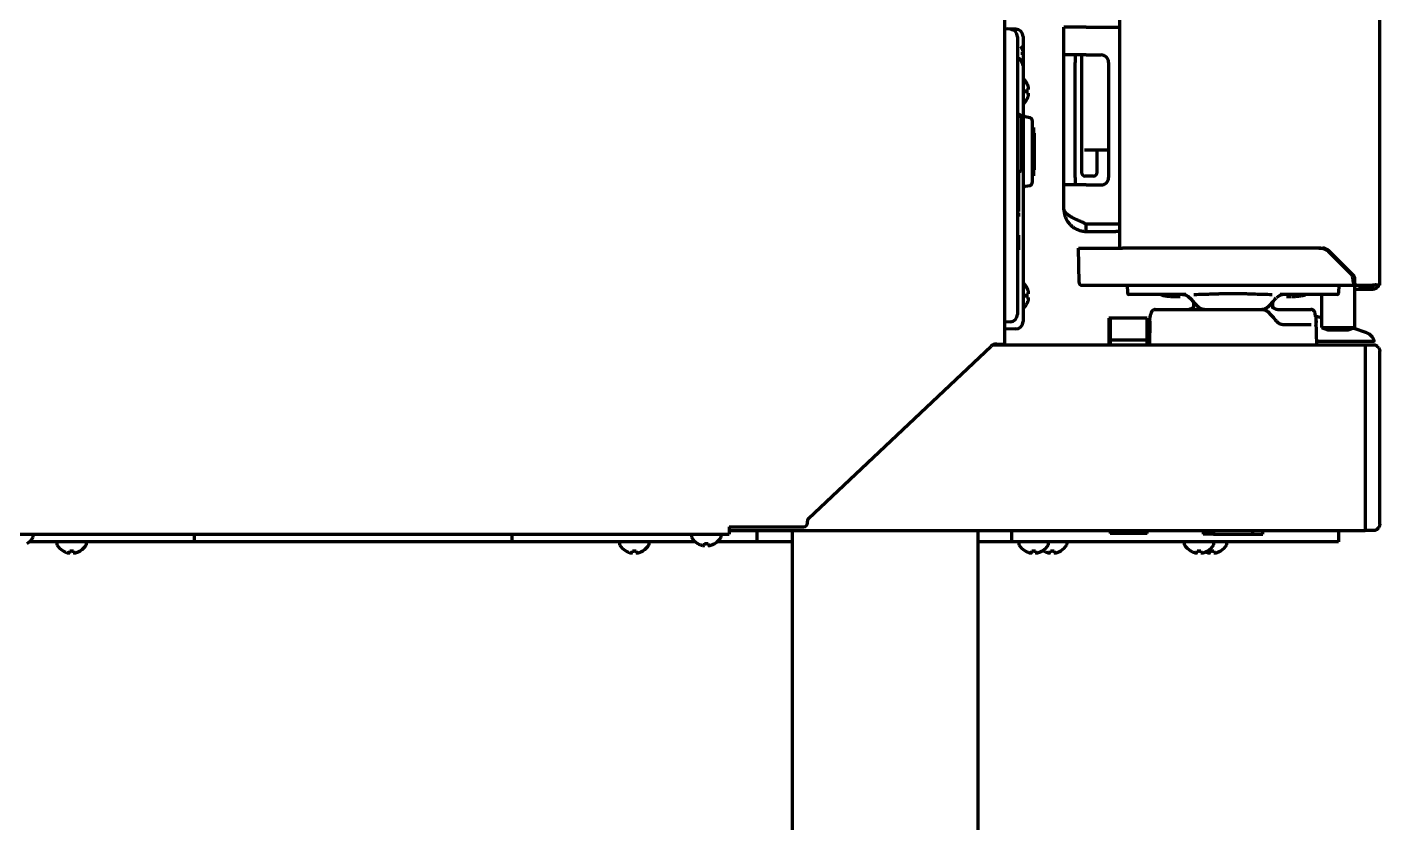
# Model space of a CAD drawing. Header units: inches. Extents: x -2983 to 7024, y 422 to 5529.
# Drawn here: x 4950.3 to 5314.2, y 2142.1 to 2357.4 of the extents above; entities that cross this region are included whole.
import ezdxf

# ---------------------------------------------------------------- set-up
doc = ezdxf.new("R2010")
doc.units = ezdxf.units.IN

msp = doc.modelspace()

# ---------------------------------------------------------------- linework, layer by layer
at = {"linetype": 'Continuous', "lineweight": 70}
for p, q in [((5213.23, 3937.29), (5213.23, 2272.09)), ((5244.23, 2297.89), (5244.23, 3935.89)), ((5314.23, 2287.89), (5314.23, 3935.89)), ((5214.91, 2356.8), (5213.23, 2356.94)), ((5216.27, 2356.84), (5213.95, 2356.88)), ((5216.73, 2354.8), (5216.73, 2349.82)), ((5218.23, 2354.84), (5218.23, 2349.84)), ((5235.23, 2357.39), (5229.23, 2357.39)), ((5229.23, 2349.89), (5229.23, 2357.39)), ((5235.23, 2357.39), (5244.23, 2357.39)), ((5216.73, 2349.82), (5216.73, 2285.06)), ((5218.23, 2349.84), (5218.23, 2347.04)), ((5229.23, 2347.89), (5229.23, 2349.89)), ((5235.23, 2349.89), (5229.23, 2349.89)), ((5229.23, 2316.89), (5229.23, 2347.89)), ((5232.23, 2349.89), (5232.23, 2347.89)), ((5232.23, 2316.89), (5232.23, 2347.89)), ((5233.94, 2349.89), (5233.94, 2318.29)), ((5235.23, 2349.89), (5239.23, 2349.89)), ((5241.23, 2347.89), (5241.23, 2316.89)), ((5218.23, 2347.04), (5218.23, 2342.04)), ((5218.23, 2342.04), (5218.23, 2283.14)), ((5219.18, 2342.39), (5219.21, 2342.39)), ((5219.21, 2337.79), (5219.18, 2337.79)), ((5217.73, 2333.03), (5217.73, 2332.03)), ((5218.03, 2332.92), (5217.73, 2332.92)), ((5218.03, 2332.17), (5218.03, 2332.92)), ((5220.11, 2333), (5218.85, 2333.22)), ((5217.73, 2332.03), (5217.73, 2318.53)), ((5218.03, 2332.17), (5218.03, 2321.78)), ((5220.73, 2332.26), (5220.73, 2315.52)), ((5221.03, 2330.39), (5221.03, 2327.37)), ((5221.23, 2328.84), (5221.03, 2328.84)), ((5221.03, 2327.37), (5221.03, 2326.91)), ((5221.03, 2326.91), (5221.03, 2320.87)), ((5221.23, 2328.84), (5221.23, 2318.94)), ((5218.03, 2321.78), (5218.03, 2319.53)), ((5235.91, 2324.29), (5234.77, 2324.29)), ((5241.23, 2324.29), (5235.91, 2324.29)), ((5238.18, 2318.29), (5238.18, 2324.29)), ((5217.73, 2318.53), (5216.73, 2318.53)), ((5217.03, 2318.53), (5217.03, 2316.44)), ((5217.73, 2319.53), (5218.03, 2319.53)), ((5221.03, 2320.87), (5221.03, 2320.41)), ((5221.03, 2320.41), (5221.03, 2317.39)), ((5216.73, 2316.44), (5217.03, 2316.44)), ((5216.73, 2316.41), (5217.03, 2316.41)), ((5216.73, 2314.94), (5217.03, 2314.94)), ((5217.03, 2316.44), (5217.03, 2316.41)), ((5217.03, 2316.41), (5217.03, 2314.94)), ((5217.03, 2314.94), (5217.03, 2313.94)), ((5218.85, 2314.56), (5220.11, 2314.78)), ((5229.23, 2314.89), (5229.23, 2316.89)), ((5229.23, 2308.39), (5229.23, 2314.89)), ((5235.23, 2314.89), (5229.23, 2314.89)), ((5232.23, 2316.89), (5232.23, 2314.89)), ((5237.18, 2317.29), (5234.94, 2317.29)), ((5235.23, 2314.89), (5239.23, 2314.89)), ((5217.03, 2313.94), (5216.73, 2313.94)), ((5217.03, 2312.44), (5216.73, 2312.44)), ((5217.03, 2313.94), (5217.03, 2312.44)), ((5217.03, 2312.44), (5217.03, 2309.74)), ((5217.03, 2307.74), (5216.73, 2307.74)), ((5217.03, 2307.44), (5216.73, 2307.44)), ((5217.03, 2309.74), (5217.03, 2307.74)), ((5217.03, 2307.44), (5217.03, 2306.44)), ((5216.73, 2306.44), (5217.03, 2306.44)), ((5235.23, 2302.39), (5235.23, 2304.39)), ((5244.23, 2304.39), (5235.23, 2304.39)), ((5216.73, 2301.41), (5217.03, 2301.41)), ((5217.03, 2299.94), (5216.73, 2299.94)), ((5217.03, 2301.41), (5217.03, 2299.94)), ((5217.03, 2299.94), (5217.03, 2298.94)), ((5235.23, 2302.39), (5243.23, 2302.39)), ((5244.23, 2302.39), (5243.23, 2302.39)), ((5216.73, 2298.94), (5217.03, 2298.94)), ((5217.03, 2297.44), (5216.73, 2297.44)), ((5217.03, 2298.94), (5217.03, 2297.44)), ((5233.13, 2297.89), (5233.93, 2297.89)), ((5233.29, 2288.63), (5233.13, 2297.89)), ((5233.93, 2297.89), (5241.55, 2297.89)), ((5241.55, 2297.89), (5245.01, 2297.89)), ((5297.83, 2297.89), (5245.01, 2297.89)), ((5297.83, 2297.89), (5298.91, 2297.89)), ((5300.32, 2297.31), (5307.19, 2290.43)), ((5306.51, 2290.86), (5300.66, 2296.72)), ((5307.13, 2288.63), (5306.94, 2290.01)), ((5307.48, 2288.39), (5307.48, 2289.73)), ((5219.18, 2287.39), (5219.21, 2287.39)), ((5234.04, 2287.89), (5234.74, 2287.89)), ((5234.74, 2287.89), (5242.29, 2287.89)), ((5242.29, 2287.89), (5245.1, 2287.89)), ((5244.37, 2287.89), (5244.37, 2287.89)), ((5245.1, 2287.89), (5307.23, 2287.89)), ((5246.23, 2287.89), (5246.24, 2287.71)), ((5246.23, 2287.89), (5246.31, 2285.87)), ((5246.24, 2287.61), (5246.24, 2287.71)), ((5252.03, 2285.39), (5246.8, 2285.39)), ((5248.44, 2285.39), (5248.44, 2285.39)), ((5262.05, 2285.39), (5252.82, 2285.39)), ((5296.65, 2285.39), (5287.42, 2285.39)), ((5302.66, 2285.39), (5297.44, 2285.39)), ((5298.48, 2285.39), (5298.48, 2276.53)), ((5303.16, 2285.87), (5303.23, 2287.89)), ((5307.13, 2288.63), (5307.23, 2287.89)), ((5307.98, 2287.89), (5307.23, 2287.89)), ((5307.48, 2276.53), (5307.48, 2287.89)), ((5307.48, 2286.89), (5312.23, 2286.89)), ((5307.98, 2287.89), (5312.23, 2287.89)), ((5308.48, 2287.69), (5308.48, 2287.89)), ((5312.23, 2287.69), (5308.48, 2287.69)), ((5314.23, 2287.89), (5312.23, 2287.89)), ((5312.23, 2286.89), (5312.23, 2287.69)), ((5216.73, 2285.06), (5216.73, 2280.08)), ((5218.23, 2283.14), (5218.23, 2278.14)), ((5219.21, 2282.79), (5219.18, 2282.79)), ((5259, 2284.89), (5260.46, 2284.89)), ((5264.08, 2283.44), (5264.05, 2282.21)), ((5285.42, 2281.67), (5285.39, 2283.44)), ((5289.14, 2284.89), (5290.47, 2284.89)), ((5214.91, 2278.09), (5213.23, 2277.94)), ((5241.63, 2279.09), (5241.33, 2279.09)), ((5241.33, 2279.09), (5241.33, 2271.89)), ((5241.63, 2279.09), (5241.63, 2273.09)), ((5251.63, 2279.09), (5241.63, 2279.09)), ((5251.63, 2273.09), (5251.63, 2279.09)), ((5252.35, 2278.25), (5252.23, 2271.89)), ((5253.81, 2281.39), (5282.48, 2281.39)), ((5286.65, 2281.39), (5295.66, 2281.39)), ((5297.23, 2271.89), (5297.12, 2278.25)), ((5216.27, 2276.15), (5213.23, 2276.09)), ((5288.13, 2277.39), (5295.73, 2277.39)), ((5298.48, 2276.53), (5300.23, 2275.89)), ((5298.48, 2276.53), (5307.48, 2276.53)), ((5300.23, 2275.89), (5302.98, 2275.89)), ((5302.98, 2275.89), (5305.73, 2275.89)), ((5305.73, 2275.89), (5307.48, 2276.53)), ((5310.7, 2275.09), (5307, 2276.35)), ((5160.55, 2225.19), (5209.66, 2271.55)), ((5210.15, 2271.89), (5310.23, 2271.89)), ((5211.23, 2272.09), (5211.03, 2272.09)), ((5211.23, 2272.09), (5213.23, 2272.09)), ((5211.23, 2272.09), (5211.23, 2271.89)), ((5241.63, 2273.09), (5241.63, 2271.89)), ((5251.63, 2273.09), (5241.63, 2273.09)), ((5251.63, 2271.89), (5251.63, 2273.09)), ((5297.22, 2272.89), (5311.63, 2272.89)), ((5304.73, 2271.89), (5304.73, 2271.89)), ((5304.74, 2271.89), (5304.73, 2271.89)), ((5310.23, 2271.89), (5310.23, 2270.09)), ((5312.82, 2271.77), (5310.23, 2271.77)), ((5313.94, 2271.06), (5313.53, 2271.47)), ((5310.23, 2270.09), (5310.23, 2223.69)), ((5314.23, 2270.35), (5314.23, 2270.17)), ((5314.23, 2223.62), (5314.23, 2270.17)), ((5160.23, 2223.89), (5160.23, 2224.46)), ((5310.23, 2223.69), (5310.23, 2221.89)), ((5314.23, 2223.62), (5314.23, 2223.43)), ((4560.03, 2220.89), (5139.23, 2220.89)), ((4952.03, 2220.29), (4952.03, 2220.49)), ((4995.25, 2220.89), (4995.25, 2218.89)), ((5080.75, 2220.89), (5080.75, 2218.89)), ((5129.03, 2220.49), (5129.03, 2220.29)), ((5137.03, 2220.29), (5137.03, 2220.49)), ((5139.22, 2221.89), (5310.23, 2221.89)), ((5139.23, 2222.89), (5139.23, 2220.89)), ((5139.23, 2222.89), (5159.23, 2222.89)), ((5146.59, 2221.89), (5146.59, 2218.89)), ((5156.18, 2221.79), (5156.18, 2221.89)), ((5157.98, 2221.79), (5156.18, 2221.79)), ((5156.18, 2221.79), (5156.18, 2141.34)), ((5157.38, 2221.79), (5157.38, 2221.89)), ((5204.38, 2221.79), (5157.98, 2221.79)), ((5206.18, 2221.79), (5204.38, 2221.79)), ((5204.98, 2221.79), (5204.98, 2221.89)), ((5206.18, 2221.79), (5206.18, 2221.89)), ((5206.18, 2141.34), (5206.18, 2221.79)), ((5215.09, 2221.89), (5215.09, 2218.89)), ((5241.63, 2221.89), (5241.63, 2221.09)), ((5243.32, 2221.09), (5241.63, 2221.09)), ((5243.32, 2221.09), (5243.32, 2221.89)), ((5249.95, 2221.09), (5243.32, 2221.09)), ((5249.95, 2221.89), (5249.95, 2221.09)), ((5251.63, 2221.09), (5249.95, 2221.09)), ((5251.63, 2221.09), (5251.63, 2221.89)), ((5266.73, 2221.89), (5266.73, 2220.89)), ((5269.44, 2220.89), (5266.73, 2220.89)), ((5269.44, 2221.89), (5269.44, 2220.89)), ((5269.44, 2220.89), (5280.03, 2220.89)), ((5280.03, 2220.89), (5280.03, 2221.89)), ((5280.03, 2220.89), (5282.73, 2220.89)), ((5282.73, 2220.89), (5282.73, 2221.89)), ((5303.09, 2221.89), (5303.09, 2218.89)), ((5310.23, 2222.02), (5312.82, 2222.02)), ((5313.53, 2222.31), (5313.94, 2222.72)), ((4992.25, 2218.89), (4950.99, 2218.89)), ((4958.33, 2218.49), (4958.33, 2218.29)), ((4960.03, 2216.41), (4960.03, 2216.45)), ((4964.63, 2216.45), (4964.63, 2216.41)), ((4966.33, 2218.29), (4966.33, 2218.49)), ((4995.25, 2218.89), (4992.25, 2218.89)), ((5003.25, 2218.89), (4995.25, 2218.89)), ((5072.75, 2218.89), (5003.25, 2218.89)), ((5080.75, 2218.89), (5072.75, 2218.89)), ((5083.75, 2218.89), (5080.75, 2218.89)), ((5130.08, 2218.89), (5083.75, 2218.89)), ((5109.67, 2218.49), (5109.67, 2218.29)), ((5111.37, 2216.41), (5111.37, 2216.45)), ((5115.97, 2216.45), (5115.97, 2216.41)), ((5117.67, 2218.29), (5117.67, 2218.49)), ((5130.73, 2218.41), (5130.73, 2218.45)), ((5135.33, 2218.45), (5135.33, 2218.41)), ((5143.59, 2218.89), (5135.99, 2218.89)), ((5146.59, 2218.89), (5143.59, 2218.89)), ((5154.59, 2218.89), (5146.59, 2218.89)), ((5156.19, 2218.89), (5154.59, 2218.89)), ((5207.09, 2218.89), (5206.18, 2218.89)), ((5215.09, 2218.89), (5207.09, 2218.89)), ((5223.09, 2218.89), (5215.09, 2218.89)), ((5217.09, 2218.49), (5217.09, 2218.29)), ((5218.79, 2216.41), (5218.79, 2216.45)), ((5300.09, 2218.89), (5223.09, 2218.89)), ((5223.39, 2216.45), (5223.39, 2216.41)), ((5223.77, 2216.41), (5223.77, 2216.45)), ((5225.09, 2218.29), (5225.09, 2218.49)), ((5228.37, 2216.45), (5228.37, 2216.41)), ((5230.07, 2218.29), (5230.07, 2218.49)), ((5261.59, 2218.49), (5261.59, 2218.29)), ((5263.29, 2216.41), (5263.29, 2216.45)), ((5267.89, 2216.45), (5267.89, 2216.41)), ((5269.59, 2218.29), (5269.59, 2218.49)), ((5271.37, 2216.45), (5271.37, 2216.41)), ((5273.07, 2218.29), (5273.07, 2218.49)), ((5303.09, 2218.89), (5300.09, 2218.89))]:
    msp.add_line(p, q, dxfattribs=at)
for centre, radius, start, end in [((5214.73, 2354.8), 2, 0, 85), ((5216.23, 2354.84), 2, 0, 89), ((5216.23, 2347.04), 2, 0, 75.8419), ((5239.23, 2347.89), 2, 0, 90), ((5215.11, 2339.89), 4.8, 31.5837, 49.4583), ((5215.43, 2340.09), 3.78, 0.0035, 7.6041), ((5215.43, 2340.09), 3.78, 352.3959, 359.9965), ((5215.11, 2340.29), 4.8, 310.5417, 328.4186), ((5216.73, 2333.03), 1, 0, 90), ((5218.98, 2333.96), 0.75, 180, 260), ((5219.98, 2332.26), 0.75, 0, 80), ((5234.94, 2318.29), 1, 180, 270), ((5237.18, 2318.29), 1, 270, 0), ((5218.98, 2313.82), 0.75, 100, 180), ((5219.98, 2315.52), 0.75, 280, 0), ((5239.23, 2316.89), 2, 270, 0), ((5297.83, 2293.89), 4, 45, 90), ((5298.91, 2295.89), 2, 45, 90), ((5305.45, 2289.8), 1.5, 8, 45), ((5306.48, 2289.73), 1, 0, 45), ((5215.11, 2284.89), 4.8, 31.5837, 49.4583), ((5215.43, 2285.09), 3.78, 0.0035, 7.6041), ((5234.04, 2288.64), 0.75, 181, 270), ((5246.8, 2285.89), 0.5, 182, 270), ((5255.76, 2286.23), 1, 236.5061, 260), ((5293.71, 2286.23), 1, 280, 303.4939), ((5302.66, 2285.89), 0.5, 270, 358), ((5307.98, 2288.39), 0.5, 180, 270), ((5215.11, 2285.29), 4.8, 310.5417, 328.4186), ((5215.43, 2285.09), 3.78, 352.3959, 359.9965), ((5214.73, 2280.08), 2, 275, 0), ((5216.23, 2278.14), 2, 271, 0), ((5288.09, 2240.54), 40, 74.9377, 76.9284), ((5309.73, 2272.25), 3, 12.4208, 71.1364), ((5211.03, 2270.09), 2, 90, 133.35), ((5211.23, 2273.89), 2, 270, 295.8394), ((5312.82, 2270.77), 1, 45, 90), ((5313.23, 2270.35), 1, 0, 45), ((5159.23, 2223.89), 1, 270, 0), ((5161.23, 2224.46), 1, 133.35, 180), ((5313.23, 2223.43), 1, 315, 0), ((4947.84, 2222.51), 4.8, 301.5837, 329.6988), ((4951.63, 2220.49), 0.4, 0, 90), ((4951.63, 2220.29), 0.4, 329.6988, 0), ((5129.43, 2220.49), 0.4, 90, 180), ((5129.43, 2220.29), 0.4, 180, 210.3012), ((5133.23, 2222.51), 4.8, 210.3012, 238.4186), ((5132.84, 2222.51), 4.8, 301.5837, 329.6988), ((5136.63, 2220.49), 0.4, 0, 90), ((5136.63, 2220.29), 0.4, 329.6988, 0), ((5312.82, 2223.02), 1, 270, 315), ((4958.73, 2218.49), 0.4, 90, 180), ((4958.73, 2218.29), 0.4, 180, 210.3012), ((4962.53, 2220.51), 4.8, 210.3012, 238.4186), ((4962.33, 2220.19), 3.78, 262.3959, 269.9965), ((4962.33, 2220.19), 3.78, 270.0035, 277.6041), ((4962.13, 2220.51), 4.8, 301.5837, 329.6988), ((4965.93, 2218.49), 0.4, 0, 90), ((4965.93, 2218.29), 0.4, 329.6988, 0), ((5110.07, 2218.49), 0.4, 90, 180), ((5110.07, 2218.29), 0.4, 180, 210.3012), ((5113.87, 2220.51), 4.8, 210.3012, 238.4186), ((5113.67, 2220.19), 3.78, 262.3959, 269.9965), ((5113.67, 2220.19), 3.78, 270.0035, 277.6041), ((5113.48, 2220.51), 4.8, 301.5837, 329.6988), ((5117.27, 2218.49), 0.4, 0, 90), ((5117.27, 2218.29), 0.4, 329.6988, 0), ((5133.03, 2222.19), 3.78, 262.3959, 269.9965), ((5133.03, 2222.19), 3.78, 270.0035, 277.6041), ((5217.49, 2218.49), 0.4, 90, 180), ((5217.49, 2218.29), 0.4, 180, 210.3012), ((5221.29, 2220.51), 4.8, 210.3012, 238.4186), ((5221.09, 2220.19), 3.78, 262.3959, 269.9965), ((5221.09, 2220.19), 3.78, 270.0035, 277.6041), ((5220.9, 2220.51), 4.8, 301.5837, 329.6988), ((5226.27, 2220.51), 4.8, 235.9285, 238.4186), ((5224.69, 2218.49), 0.4, 0, 90), ((5224.69, 2218.29), 0.4, 329.6988, 0), ((5226.08, 2220.19), 3.78, 262.3959, 269.9965), ((5226.07, 2220.19), 3.78, 270.0035, 277.6041), ((5225.88, 2220.51), 4.8, 301.5837, 329.6988), ((5229.67, 2218.49), 0.4, 0, 90), ((5229.67, 2218.29), 0.4, 329.6988, 0), ((5261.99, 2218.49), 0.4, 90, 180), ((5261.99, 2218.29), 0.4, 180, 210.3012), ((5265.79, 2220.51), 4.8, 210.3012, 238.4186), ((5265.59, 2220.19), 3.78, 262.3959, 269.9965), ((5265.59, 2220.19), 3.78, 270.0035, 277.6041), ((5265.39, 2220.51), 4.8, 301.5837, 329.6988), ((5269.08, 2220.19), 3.78, 262.3959, 269.9965), ((5269.07, 2220.19), 3.78, 270.0035, 277.6041), ((5269.19, 2218.49), 0.4, 0, 90), ((5269.19, 2218.29), 0.4, 329.6988, 0), ((5268.88, 2220.51), 4.8, 301.5837, 329.6988), ((5272.67, 2218.49), 0.4, 0, 90), ((5272.67, 2218.29), 0.4, 329.6988, 0)]:
    msp.add_arc(centre, radius, start, end, dxfattribs=at)
for centre, major_axis, ratio, start_param, end_param in [((5261.14, 2282.89), (0, -2.5), 0.999999, 2.277122, 3.141536), ((5288.33, 2282.89), (0, 2.5), 1, 0.000038, 0.863047), ((5261.14, 2282.89), (0, -2.5), 1, 2.278375, 2.380254), ((5284.72, 2284.1), (32.09, -27.79), 0.353553, 4.31099, 4.357419), ((5274.12, 2284.1), (-20.53, 20.53), 0.267949, 1.289503, 1.395147), ((5275.35, 2284.1), (20.53, 20.53), 0.267949, 4.888038, 4.993682), ((5253.63, 2280.12), (-0.961, 0.275), 0.857313, 0.005538, 0.30176), ((5275.67, 2278.31), (-20.67, 20.67), 0.267914, 4.448733, 4.553711), ((5295.84, 2280.12), (-0.961, -0.275), 0.857313, 2.839833, 3.140084)]:
    msp.add_ellipse(centre, major_axis=major_axis, ratio=ratio, start_param=start_param, end_param=end_param, dxfattribs=at)
for points, degree in [([(5218.23, 2350.89), (5218.22, 2350.95), (5218.19, 2351.05), (5218.14, 2351.22), (5218.08, 2351.37), (5218.02, 2351.53), (5217.95, 2351.68), (5217.88, 2351.84), (5217.79, 2352), (5217.72, 2352.13), (5217.68, 2352.19)], 3), ([(5219.73, 2341.09), (5219.72, 2341.15), (5219.69, 2341.25), (5219.64, 2341.42), (5219.58, 2341.57), (5219.52, 2341.73), (5219.45, 2341.88), (5219.38, 2342.04), (5219.29, 2342.2), (5219.22, 2342.33), (5219.18, 2342.39)], 3), ([(5219.73, 2340.59), (5219.73, 2340.62), (5219.74, 2340.66), (5219.74, 2340.73), (5219.75, 2340.81), (5219.75, 2340.88), (5219.74, 2340.95), (5219.74, 2341.02), (5219.73, 2341.07), (5219.73, 2341.09)], 3), ([(5219.73, 2339.59), (5219.72, 2339.59), (5219.69, 2339.59), (5219.64, 2339.59), (5219.58, 2339.59), (5219.52, 2339.59), (5219.45, 2339.59), (5219.38, 2339.59), (5219.29, 2339.59), (5219.22, 2339.59), (5219.18, 2339.59)], 3), ([(5219.73, 2339.09), (5219.73, 2339.12), (5219.74, 2339.17), (5219.74, 2339.24), (5219.75, 2339.31), (5219.75, 2339.38), (5219.74, 2339.45), (5219.74, 2339.52), (5219.73, 2339.57), (5219.73, 2339.59)], 3), ([(5221.03, 2319.33), (5221.13, 2319.14), (5221.23, 2318.95)], 2), ([(5229.23, 2308.39), (5229.23, 2308.26), (5229.24, 2307.98), (5229.29, 2307.57), (5229.36, 2307.17), (5229.45, 2306.77), (5229.58, 2306.38), (5229.73, 2306), (5229.9, 2305.63), (5230.1, 2305.27), (5230.33, 2304.93), (5230.58, 2304.6), (5230.85, 2304.29), (5231.14, 2304), (5231.45, 2303.73), (5231.77, 2303.49), (5232.11, 2303.26), (5232.47, 2303.06), (5232.84, 2302.88), (5233.22, 2302.73), (5233.61, 2302.61), (5234.01, 2302.51), (5234.42, 2302.44), (5234.82, 2302.4), (5235.1, 2302.39), (5235.23, 2302.39)], 3), ([(5235.23, 2304.39), (5235.09, 2304.45), (5234.81, 2304.57), (5234.38, 2304.76), (5233.96, 2304.94), (5233.54, 2305.12), (5233.14, 2305.3), (5232.74, 2305.48), (5232.36, 2305.66), (5231.99, 2305.85), (5231.64, 2306.03), (5231.3, 2306.21), (5230.99, 2306.39), (5230.7, 2306.57), (5230.43, 2306.76), (5230.18, 2306.94), (5229.96, 2307.12), (5229.77, 2307.3), (5229.61, 2307.48), (5229.47, 2307.66), (5229.37, 2307.85), (5229.29, 2308.03), (5229.24, 2308.21), (5229.23, 2308.33), (5229.23, 2308.39)], 3), ([(5219.73, 2286.09), (5219.72, 2286.15), (5219.69, 2286.25), (5219.64, 2286.42), (5219.58, 2286.57), (5219.52, 2286.73), (5219.45, 2286.88), (5219.38, 2287.04), (5219.29, 2287.2), (5219.22, 2287.33), (5219.18, 2287.39)], 3), ([(5219.73, 2285.59), (5219.73, 2285.62), (5219.74, 2285.66), (5219.74, 2285.73), (5219.75, 2285.81), (5219.75, 2285.88), (5219.74, 2285.95), (5219.74, 2286.02), (5219.73, 2286.07), (5219.73, 2286.09)], 3), ([(5252.41, 2285.39), (5252.35, 2285.39), (5252.23, 2285.39), (5252.1, 2285.39), (5252.03, 2285.39)], 3), ([(5219.73, 2284.59), (5219.72, 2284.59), (5219.69, 2284.59), (5219.64, 2284.59), (5219.58, 2284.59), (5219.52, 2284.59), (5219.45, 2284.59), (5219.38, 2284.59), (5219.29, 2284.59), (5219.22, 2284.59), (5219.18, 2284.59)], 3), ([(5219.73, 2284.09), (5219.73, 2284.12), (5219.74, 2284.17), (5219.74, 2284.24), (5219.75, 2284.31), (5219.75, 2284.38), (5219.74, 2284.45), (5219.74, 2284.52), (5219.73, 2284.57), (5219.73, 2284.59)], 3), ([(5264.14, 2281.64), (5264.12, 2282.22)], 1), ([(4961.83, 2215.9), (4961.83, 2215.91), (4961.83, 2215.94), (4961.83, 2215.99), (4961.83, 2216.05), (4961.83, 2216.11), (4961.83, 2216.17), (4961.83, 2216.25), (4961.83, 2216.34), (4961.83, 2216.41), (4961.83, 2216.45)], 3), ([(4963.33, 2215.9), (4963.39, 2215.91), (4963.49, 2215.94), (4963.66, 2215.99), (4963.82, 2216.05), (4963.97, 2216.11), (4964.12, 2216.17), (4964.28, 2216.25), (4964.45, 2216.34), (4964.57, 2216.41), (4964.63, 2216.45)], 3), ([(5113.17, 2215.9), (5113.17, 2215.91), (5113.17, 2215.94), (5113.17, 2215.99), (5113.17, 2216.05), (5113.17, 2216.11), (5113.17, 2216.17), (5113.17, 2216.25), (5113.17, 2216.34), (5113.17, 2216.41), (5113.17, 2216.45)], 3), ([(5114.67, 2215.9), (5114.73, 2215.91), (5114.84, 2215.94), (5115, 2215.99), (5115.16, 2216.05), (5115.31, 2216.11), (5115.46, 2216.17), (5115.62, 2216.25), (5115.79, 2216.34), (5115.91, 2216.41), (5115.97, 2216.45)], 3), ([(5132.03, 2217.9), (5132.06, 2217.89), (5132.11, 2217.89), (5132.19, 2217.88), (5132.26, 2217.88), (5132.33, 2217.88), (5132.4, 2217.88), (5132.47, 2217.89), (5132.51, 2217.89), (5132.53, 2217.9)], 3), ([(5132.53, 2217.9), (5132.53, 2217.91), (5132.53, 2217.94), (5132.53, 2217.99), (5132.53, 2218.05), (5132.53, 2218.11), (5132.53, 2218.17), (5132.53, 2218.25), (5132.53, 2218.34), (5132.53, 2218.41), (5132.53, 2218.45)], 3), ([(5133.53, 2217.9), (5133.56, 2217.89), (5133.61, 2217.89), (5133.68, 2217.88), (5133.75, 2217.88), (5133.82, 2217.88), (5133.89, 2217.88), (5133.96, 2217.89), (5134.01, 2217.89), (5134.03, 2217.9)], 3), ([(5134.03, 2217.9), (5134.09, 2217.91), (5134.2, 2217.94), (5134.36, 2217.99), (5134.52, 2218.05), (5134.67, 2218.11), (5134.82, 2218.17), (5134.98, 2218.25), (5135.15, 2218.34), (5135.27, 2218.41), (5135.33, 2218.45)], 3), ([(5220.59, 2215.9), (5220.59, 2215.91), (5220.59, 2215.94), (5220.59, 2215.99), (5220.59, 2216.05), (5220.59, 2216.11), (5220.59, 2216.17), (5220.59, 2216.25), (5220.59, 2216.34), (5220.59, 2216.41), (5220.59, 2216.45)], 3), ([(5222.09, 2215.9), (5222.15, 2215.91), (5222.26, 2215.94), (5222.42, 2215.99), (5222.58, 2216.05), (5222.73, 2216.11), (5222.88, 2216.17), (5223.04, 2216.25), (5223.21, 2216.34), (5223.33, 2216.41), (5223.39, 2216.45)], 3), ([(5225.57, 2215.9), (5225.57, 2215.91), (5225.57, 2215.94), (5225.57, 2215.99), (5225.57, 2216.05), (5225.57, 2216.11), (5225.57, 2216.17), (5225.57, 2216.25), (5225.57, 2216.34), (5225.57, 2216.41), (5225.57, 2216.45)], 3), ([(5227.07, 2215.9), (5227.13, 2215.91), (5227.24, 2215.94), (5227.4, 2215.99), (5227.56, 2216.05), (5227.71, 2216.11), (5227.86, 2216.17), (5228.02, 2216.25), (5228.19, 2216.34), (5228.31, 2216.41), (5228.37, 2216.45)], 3), ([(5265.09, 2215.9), (5265.09, 2215.91), (5265.09, 2215.94), (5265.09, 2215.99), (5265.09, 2216.05), (5265.09, 2216.11), (5265.09, 2216.17), (5265.09, 2216.25), (5265.09, 2216.34), (5265.09, 2216.41), (5265.09, 2216.45)], 3), ([(5266.59, 2215.9), (5266.65, 2215.91), (5266.75, 2215.94), (5266.92, 2215.99), (5267.08, 2216.05), (5267.23, 2216.11), (5267.38, 2216.17), (5267.54, 2216.25), (5267.71, 2216.34), (5267.83, 2216.41), (5267.89, 2216.45)], 3), ([(5268.57, 2215.9), (5268.57, 2215.91), (5268.57, 2215.94), (5268.57, 2215.99), (5268.57, 2216.05), (5268.57, 2216.11), (5268.57, 2216.17), (5268.57, 2216.25), (5268.57, 2216.34), (5268.57, 2216.41), (5268.57, 2216.45)], 3), ([(5270.07, 2215.9), (5270.13, 2215.91), (5270.24, 2215.94), (5270.4, 2215.99), (5270.56, 2216.05), (5270.71, 2216.11), (5270.86, 2216.17), (5271.02, 2216.25), (5271.19, 2216.34), (5271.31, 2216.41), (5271.37, 2216.45)], 3), ([(4961.33, 2215.9), (4961.36, 2215.89), (4961.41, 2215.89), (4961.48, 2215.88), (4961.55, 2215.88), (4961.63, 2215.88), (4961.69, 2215.88), (4961.76, 2215.89), (4961.81, 2215.89), (4961.83, 2215.9)], 3), ([(4962.83, 2215.9), (4962.86, 2215.89), (4962.9, 2215.89), (4962.97, 2215.88), (4963.05, 2215.88), (4963.12, 2215.88), (4963.19, 2215.88), (4963.26, 2215.89), (4963.31, 2215.89), (4963.33, 2215.9)], 3), ([(5112.67, 2215.9), (5112.7, 2215.89), (5112.75, 2215.89), (5112.83, 2215.88), (5112.9, 2215.88), (5112.97, 2215.88), (5113.04, 2215.88), (5113.11, 2215.89), (5113.15, 2215.89), (5113.17, 2215.9)], 3), ([(5114.17, 2215.9), (5114.2, 2215.89), (5114.25, 2215.89), (5114.32, 2215.88), (5114.39, 2215.88), (5114.46, 2215.88), (5114.53, 2215.88), (5114.6, 2215.89), (5114.65, 2215.89), (5114.67, 2215.9)], 3), ([(5220.09, 2215.9), (5220.12, 2215.89), (5220.17, 2215.89), (5220.25, 2215.88), (5220.32, 2215.88), (5220.39, 2215.88), (5220.46, 2215.88), (5220.53, 2215.89), (5220.57, 2215.89), (5220.59, 2215.9)], 3), ([(5221.59, 2215.9), (5221.62, 2215.89), (5221.67, 2215.89), (5221.74, 2215.88), (5221.81, 2215.88), (5221.88, 2215.88), (5221.95, 2215.88), (5222.02, 2215.89), (5222.07, 2215.89), (5222.09, 2215.9)], 3), ([(5225.07, 2215.9), (5225.1, 2215.89), (5225.15, 2215.89), (5225.23, 2215.88), (5225.3, 2215.88), (5225.37, 2215.88), (5225.44, 2215.88), (5225.51, 2215.89), (5225.55, 2215.89), (5225.57, 2215.9)], 3), ([(5226.57, 2215.9), (5226.6, 2215.89), (5226.65, 2215.89), (5226.72, 2215.88), (5226.79, 2215.88), (5226.86, 2215.88), (5226.93, 2215.88), (5227, 2215.89), (5227.05, 2215.89), (5227.07, 2215.9)], 3), ([(5264.59, 2215.9), (5264.62, 2215.89), (5264.67, 2215.89), (5264.74, 2215.88), (5264.81, 2215.88), (5264.89, 2215.88), (5264.95, 2215.88), (5265.02, 2215.89), (5265.07, 2215.89), (5265.09, 2215.9)], 3), ([(5266.09, 2215.9), (5266.12, 2215.89), (5266.16, 2215.89), (5266.23, 2215.88), (5266.31, 2215.88), (5266.38, 2215.88), (5266.45, 2215.88), (5266.52, 2215.89), (5266.57, 2215.89), (5266.59, 2215.9)], 3), ([(5268.07, 2215.9), (5268.1, 2215.89), (5268.15, 2215.89), (5268.23, 2215.88), (5268.3, 2215.88), (5268.37, 2215.88), (5268.44, 2215.88), (5268.51, 2215.89), (5268.55, 2215.89), (5268.57, 2215.9)], 3), ([(5269.57, 2215.9), (5269.6, 2215.89), (5269.65, 2215.89), (5269.72, 2215.88), (5269.79, 2215.88), (5269.86, 2215.88), (5269.93, 2215.88), (5270, 2215.89), (5270.05, 2215.89), (5270.07, 2215.9)], 3)]:
    msp.add_open_spline(points, degree=degree, dxfattribs=at)
for points, knots in [([(5217.68, 2350.39), (5217.8, 2350.39), (5217.91, 2350.39), (5218.05, 2350.39), (5218.09, 2350.39), (5218.17, 2350.39), (5218.2, 2350.39), (5218.23, 2350.39)], [0, 0, 0, 0, 0.5, 0.5, 0.75, 0.75, 1, 1, 1, 1]), ([(5219.18, 2340.59), (5219.3, 2340.59), (5219.41, 2340.59), (5219.55, 2340.59), (5219.59, 2340.59), (5219.67, 2340.59), (5219.7, 2340.59), (5219.73, 2340.59)], [0, 0, 0, 0, 0.5, 0.5, 0.75, 0.75, 1, 1, 1, 1]), ([(5219.18, 2337.79), (5219.3, 2337.99), (5219.41, 2338.2), (5219.55, 2338.53), (5219.59, 2338.64), (5219.67, 2338.86), (5219.7, 2338.98), (5219.73, 2339.09)], [0, 0, 0, 0, 0.5, 0.5, 0.75, 0.75, 1, 1, 1, 1]), ([(5220.82, 2328.61), (5220.86, 2328.47), (5220.9, 2328.32), (5220.94, 2328.13), (5220.95, 2328.1), (5220.96, 2328.04), (5220.96, 2328), (5220.98, 2327.9), (5220.99, 2327.84), (5221.02, 2327.64), (5221.03, 2327.51), (5221.03, 2327.37)], [0, 0, 0, 0, 0.367214, 0.367214, 0.446312, 0.446312, 0.52541, 0.52541, 0.683607, 0.683607, 1, 1, 1, 1]), ([(5221.03, 2326.91), (5221.02, 2326.64), (5220.99, 2326.38), (5220.9, 2325.98), (5220.87, 2325.83), (5220.83, 2325.69)], [0, 0, 0, 0, 0.639156, 0.639156, 1, 1, 1, 1]), ([(5220.82, 2322.11), (5220.86, 2321.97), (5220.9, 2321.82), (5220.94, 2321.63), (5220.95, 2321.6), (5220.96, 2321.54), (5220.96, 2321.5), (5220.98, 2321.4), (5220.99, 2321.34), (5221.02, 2321.14), (5221.03, 2321.01), (5221.03, 2320.87)], [0, 0, 0, 0, 0.367214, 0.367214, 0.446312, 0.446312, 0.52541, 0.52541, 0.683607, 0.683607, 1, 1, 1, 1]), ([(5221.24, 2318.94), (5221.23, 2318.94), (5221.22, 2318.96), (5221.21, 2319.02), (5221.2, 2319.05), (5221.2, 2319.09), (5221.2, 2319.1), (5221.19, 2319.11), (5221.19, 2319.14), (5221.19, 2319.17), (5221.18, 2319.23), (5221.18, 2319.27), (5221.17, 2319.37), (5221.16, 2319.42), (5221.16, 2319.54), (5221.15, 2319.6), (5221.15, 2319.69), (5221.15, 2319.71), (5221.14, 2319.74), (5221.14, 2319.76), (5221.14, 2319.81), (5221.14, 2319.85), (5221.13, 2320.04), (5221.12, 2320.21), (5221.11, 2320.48), (5221.1, 2320.58), (5221.1, 2320.73), (5221.09, 2320.78), (5221.09, 2320.88), (5221.09, 2320.93), (5221.08, 2321.19), (5221.07, 2321.42), (5221.05, 2321.87), (5221.04, 2322.11), (5221.04, 2322.36)], [0, 0, 0, 0, 0.125, 0.125, 0.1875, 0.1875, 0.203125, 0.203125, 0.21875, 0.25, 0.25, 0.3125, 0.3125, 0.375, 0.375, 0.4375, 0.4375, 0.453125, 0.453125, 0.46875, 0.46875, 0.5, 0.5, 0.625, 0.625, 0.6875, 0.6875, 0.71875, 0.71875, 0.75, 0.75, 0.875, 0.875, 1, 1, 1, 1]), ([(5221.03, 2320.41), (5221.02, 2320.14), (5220.99, 2319.88), (5220.9, 2319.48), (5220.87, 2319.33), (5220.83, 2319.19)], [0, 0, 0, 0, 0.639156, 0.639156, 1, 1, 1, 1]), ([(5219.18, 2285.59), (5219.3, 2285.59), (5219.41, 2285.59), (5219.55, 2285.59), (5219.59, 2285.59), (5219.67, 2285.59), (5219.7, 2285.59), (5219.73, 2285.59)], [0, 0, 0, 0, 0.5, 0.5, 0.75, 0.75, 1, 1, 1, 1]), ([(5252.82, 2285.39), (5252.75, 2285.39), (5252.68, 2285.39), (5252.54, 2285.39), (5252.48, 2285.39), (5252.41, 2285.39)], [0, 0, 0, 0, 0.5, 0.5, 1, 1, 1, 1]), ([(5261.15, 2285.39), (5261.14, 2285.39), (5261.14, 2285.39), (5261.15, 2285.39), (5261.16, 2285.39), (5261.2, 2285.39), (5261.22, 2285.39), (5261.27, 2285.39), (5261.28, 2285.39), (5261.32, 2285.39), (5261.34, 2285.39), (5261.4, 2285.39), (5261.45, 2285.39), (5261.55, 2285.39), (5261.6, 2285.39), (5261.77, 2285.39), (5261.91, 2285.39), (5262.05, 2285.39)], [0, 0, 0, 0, 0.125, 0.125, 0.25, 0.25, 0.375, 0.375, 0.4375, 0.4375, 0.5, 0.5, 0.625, 0.625, 0.75, 0.75, 1, 1, 1, 1]), ([(5264.21, 2285.44), (5265.08, 2285.46), (5265.95, 2285.48), (5267.26, 2285.53), (5267.69, 2285.54), (5268.57, 2285.57), (5269.01, 2285.59), (5269.67, 2285.61), (5269.89, 2285.62), (5270.33, 2285.63), (5270.55, 2285.64), (5271.21, 2285.66), (5271.65, 2285.67), (5272.53, 2285.69), (5272.97, 2285.7), (5273.63, 2285.71), (5273.85, 2285.72), (5274.3, 2285.72), (5274.52, 2285.72), (5275.18, 2285.72), (5275.62, 2285.72), (5276.5, 2285.7), (5276.95, 2285.69), (5277.83, 2285.67), (5278.27, 2285.66), (5278.93, 2285.64), (5279.15, 2285.63), (5279.59, 2285.61), (5279.81, 2285.61), (5280.91, 2285.57), (5281.78, 2285.54), (5283.52, 2285.48), (5284.39, 2285.46), (5285.25, 2285.44)], [0, 0, 0, 0, 0.125, 0.125, 0.1875, 0.1875, 0.25, 0.25, 0.28125, 0.28125, 0.3125, 0.3125, 0.375, 0.375, 0.4375, 0.4375, 0.46875, 0.46875, 0.5, 0.5, 0.5625, 0.5625, 0.625, 0.625, 0.6875, 0.6875, 0.71875, 0.71875, 0.75, 0.75, 0.875, 0.875, 1, 1, 1, 1]), ([(5287.42, 2285.39), (5287.45, 2285.39), (5287.49, 2285.39), (5287.56, 2285.39), (5287.59, 2285.39), (5287.69, 2285.39), (5287.75, 2285.39), (5287.87, 2285.39), (5287.92, 2285.39), (5288, 2285.39), (5288.03, 2285.39), (5288.05, 2285.39)], [0, 0, 0, 0, 0.14085, 0.14085, 0.2817, 0.2817, 0.5634, 0.5634, 0.8451, 0.8451, 1, 1, 1, 1]), ([(5297.06, 2285.39), (5296.99, 2285.39), (5296.93, 2285.39), (5296.79, 2285.39), (5296.72, 2285.39), (5296.65, 2285.39)], [0, 0, 0, 0, 0.5, 0.5, 1, 1, 1, 1]), ([(5297.44, 2285.39), (5297.41, 2285.39), (5297.37, 2285.39), (5297.31, 2285.39), (5297.27, 2285.39), (5297.18, 2285.39), (5297.12, 2285.39), (5297.06, 2285.39)], [0, 0, 0, 0, 0.25, 0.25, 0.5, 0.5, 1, 1, 1, 1]), ([(5313.2, 2288.08), (5313.19, 2288.07), (5313.15, 2288.05), (5313.07, 2288.02), (5312.98, 2287.98), (5312.87, 2287.94), (5312.77, 2287.9), (5312.66, 2287.86), (5312.56, 2287.82), (5312.45, 2287.77), (5312.34, 2287.73), (5312.27, 2287.71), (5312.23, 2287.69)], [0, 0, 0, 0, 0.032582, 0.140072, 0.247563, 0.355054, 0.462545, 0.570036, 0.677527, 0.785018, 0.892509, 1, 1, 1, 1]), ([(5312.23, 2286.89), (5312.27, 2286.89), (5312.34, 2286.89), (5312.44, 2286.9), (5312.55, 2286.92), (5312.65, 2286.93), (5312.75, 2286.96), (5312.85, 2286.99), (5312.95, 2287.02), (5313.05, 2287.06), (5313.14, 2287.11), (5313.24, 2287.16), (5313.32, 2287.21), (5313.41, 2287.27), (5313.49, 2287.34), (5313.57, 2287.41), (5313.65, 2287.48), (5313.72, 2287.55), (5313.79, 2287.63), (5313.85, 2287.72), (5313.91, 2287.8), (5313.97, 2287.89), (5314, 2287.96), (5314.02, 2287.99), (5314.02, 2287.99)], [0, 0, 0, 0, 0.047384, 0.094768, 0.142153, 0.189537, 0.236921, 0.284305, 0.33169, 0.379074, 0.426458, 0.473842, 0.521227, 0.568611, 0.615995, 0.663379, 0.710764, 0.758148, 0.805532, 0.852916, 0.900301, 0.947685, 0.995069, 1, 1, 1, 1]), ([(5219.18, 2282.79), (5219.3, 2282.99), (5219.41, 2283.2), (5219.55, 2283.53), (5219.59, 2283.64), (5219.67, 2283.86), (5219.7, 2283.98), (5219.73, 2284.09)], [0, 0, 0, 0, 0.5, 0.5, 0.75, 0.75, 1, 1, 1, 1]), ([(5255.59, 2285.24), (5255.59, 2285.24), (5255.59, 2285.24), (5255.61, 2285.24), (5255.61, 2285.24), (5255.62, 2285.24), (5255.63, 2285.23), (5255.66, 2285.23), (5255.71, 2285.22), (5255.78, 2285.21), (5255.8, 2285.2), (5255.83, 2285.2), (5255.85, 2285.2), (5255.9, 2285.19), (5255.94, 2285.18), (5256.07, 2285.16), (5256.17, 2285.14), (5256.28, 2285.12)], [0, 0, 0, 0, 0.11692, 0.11692, 0.179997, 0.179997, 0.243074, 0.243074, 0.495383, 0.495383, 0.55846, 0.55846, 0.621537, 0.621537, 0.747691, 0.747691, 1, 1, 1, 1]), ([(5256.28, 2285.12), (5256.36, 2285.11), (5256.44, 2285.09), (5256.61, 2285.06), (5256.7, 2285.05), (5256.89, 2285.02), (5256.99, 2285.01), (5257.15, 2284.99), (5257.2, 2284.99), (5257.28, 2284.98), (5257.31, 2284.97), (5257.37, 2284.97), (5257.5, 2284.95), (5257.76, 2284.93), (5258, 2284.92), (5258.18, 2284.91), (5258.25, 2284.91), (5258.34, 2284.9), (5258.37, 2284.9), (5258.43, 2284.9), (5258.59, 2284.89), (5258.75, 2284.89), (5258.88, 2284.89)], [0, 0, 0, 0, 0.125, 0.125, 0.25, 0.25, 0.375, 0.375, 0.4375, 0.4375, 0.46875, 0.46875, 0.5, 0.625, 0.75, 0.75, 0.8125, 0.8125, 0.84375, 0.84375, 0.875, 1, 1, 1, 1]), ([(5262.84, 2284.75), (5262.84, 2284.74), (5262.84, 2284.74), (5262.9, 2284.68), (5262.96, 2284.62), (5263.01, 2284.56)], [0, 0, 0, 0, 0.045004, 0.045004, 1, 1, 1, 1]), ([(5264.12, 2282.2), (5264.12, 2282.21), (5264.12, 2282.22), (5264.06, 2282.04), (5263.74, 2281.66), (5263.2, 2281.41), (5262.93, 2281.41), (5262.84, 2281.42)], [0, 0, 0, 0, 0.056296, 0.267068, 0.523221, 0.827781, 1, 1, 1, 1]), ([(5267.04, 2281.39), (5266.95, 2281.39), (5266.86, 2281.4), (5266.68, 2281.42), (5266.51, 2281.44), (5266.34, 2281.49), (5266.21, 2281.53), (5266.17, 2281.55), (5266.08, 2281.58), (5266.04, 2281.6), (5265.92, 2281.66), (5265.84, 2281.7), (5265.72, 2281.77), (5265.68, 2281.79), (5265.62, 2281.83), (5265.6, 2281.84), (5265.57, 2281.87), (5265.47, 2281.94), (5265.31, 2282.07), (5265.18, 2282.2), (5265.12, 2282.27)], [0, 0, 0, 0, 0.125, 0.125, 0.25, 0.375, 0.375, 0.4375, 0.4375, 0.5, 0.5, 0.625, 0.625, 0.6875, 0.6875, 0.71875, 0.71875, 0.75, 0.875, 1, 1, 1, 1]), ([(5284.35, 2282.27), (5284.29, 2282.2), (5284.22, 2282.13), (5284.09, 2282.01), (5283.94, 2281.89), (5283.79, 2281.79), (5283.7, 2281.74), (5283.68, 2281.72), (5283.64, 2281.7), (5283.62, 2281.69), (5283.56, 2281.66), (5283.52, 2281.64), (5283.39, 2281.58), (5283.31, 2281.55), (5283.18, 2281.51), (5283.14, 2281.49), (5283.05, 2281.47), (5283.01, 2281.46), (5282.87, 2281.43), (5282.7, 2281.4), (5282.52, 2281.39), (5282.43, 2281.39)], [0, 0, 0, 0, 0.125, 0.125, 0.25, 0.375, 0.375, 0.40625, 0.40625, 0.4375, 0.4375, 0.5, 0.5, 0.625, 0.625, 0.6875, 0.6875, 0.75, 0.75, 0.875, 1, 1, 1, 1]), ([(5286.61, 2281.42), (5286.48, 2281.41), (5286.14, 2281.43), (5285.59, 2281.79), (5285.42, 2282.05), (5285.39, 2282.13)], [0, 0, 0, 0, 0.255554, 0.71196, 1, 1, 1, 1]), ([(5290.59, 2284.89), (5290.65, 2284.89), (5290.72, 2284.89), (5290.84, 2284.89), (5290.91, 2284.9), (5291.1, 2284.9), (5291.34, 2284.91), (5291.58, 2284.92), (5291.76, 2284.94), (5291.82, 2284.94), (5291.9, 2284.95), (5291.93, 2284.95), (5291.99, 2284.96), (5292.13, 2284.97), (5292.37, 2285), (5292.57, 2285.02), (5292.71, 2285.04), (5292.79, 2285.05), (5292.85, 2285.06), (5292.9, 2285.07), (5292.92, 2285.07), (5293.03, 2285.09), (5293.11, 2285.11), (5293.19, 2285.12)], [0, 0, 0, 0, 0.0625, 0.0625, 0.125, 0.125, 0.25, 0.375, 0.375, 0.4375, 0.4375, 0.46875, 0.46875, 0.5, 0.625, 0.75, 0.75, 0.8125, 0.84375, 0.84375, 0.875, 0.875, 1, 1, 1, 1]), ([(5293.19, 2285.12), (5293.3, 2285.14), (5293.5, 2285.17), (5293.64, 2285.2), (5293.72, 2285.21), (5293.73, 2285.21), (5293.76, 2285.22), (5293.77, 2285.22), (5293.8, 2285.23), (5293.84, 2285.23), (5293.86, 2285.24), (5293.87, 2285.24), (5293.87, 2285.24), (5293.88, 2285.24), (5293.88, 2285.24), (5293.88, 2285.24)], [0, 0, 0, 0, 0.251715, 0.50343, 0.50343, 0.566359, 0.566359, 0.629288, 0.629288, 0.755145, 0.881003, 0.881003, 0.943932, 0.943932, 1, 1, 1, 1]), ([(5252.35, 2278.25), (5252.35, 2278.35), (5252.35, 2278.45), (5252.37, 2278.68), (5252.38, 2278.81), (5252.41, 2279.08), (5252.43, 2279.21), (5252.5, 2279.61), (5252.56, 2279.88), (5252.64, 2280.14)], [0, 0, 0, 0, 0.153932, 0.153932, 0.365449, 0.365449, 0.576966, 0.576966, 1, 1, 1, 1]), ([(5253.8, 2281.37), (5253.74, 2281.38), (5253.55, 2281.39), (5253.25, 2281.26), (5252.97, 2281.02), (5252.79, 2280.74), (5252.7, 2280.55), (5252.68, 2280.41), (5252.67, 2280.39)], [0, 0, 0, 0, 0.093232, 0.324501, 0.52409, 0.722083, 0.962761, 1, 1, 1, 1]), ([(5282.48, 2281.39), (5282.57, 2281.39), (5282.66, 2281.39), (5282.84, 2281.37), (5283.01, 2281.34), (5283.18, 2281.29), (5283.31, 2281.25), (5283.35, 2281.23), (5283.44, 2281.2), (5283.48, 2281.18), (5283.61, 2281.13), (5283.69, 2281.09), (5283.8, 2281.02), (5283.84, 2280.99), (5283.9, 2280.95), (5283.92, 2280.94), (5283.96, 2280.91), (5284.05, 2280.85), (5284.21, 2280.72), (5284.34, 2280.58), (5284.41, 2280.51)], [0, 0, 0, 0, 0.125, 0.125, 0.25, 0.375, 0.375, 0.4375, 0.4375, 0.5, 0.5, 0.625, 0.625, 0.6875, 0.6875, 0.71875, 0.71875, 0.75, 0.875, 1, 1, 1, 1]), ([(5286.4, 2278.27), (5286.46, 2278.2), (5286.59, 2278.07), (5286.79, 2277.89), (5286.93, 2277.79), (5287.02, 2277.73), (5287.04, 2277.72), (5287.08, 2277.7), (5287.1, 2277.69), (5287.15, 2277.66), (5287.19, 2277.64), (5287.3, 2277.58), (5287.37, 2277.55), (5287.49, 2277.51), (5287.54, 2277.49), (5287.6, 2277.47), (5287.64, 2277.46), (5287.66, 2277.45), (5287.75, 2277.43), (5287.91, 2277.4), (5288.06, 2277.39), (5288.13, 2277.39)], [0, 0, 0, 0, 0.125, 0.25, 0.375, 0.375, 0.40625, 0.40625, 0.4375, 0.4375, 0.5, 0.5, 0.625, 0.625, 0.6875, 0.71875, 0.71875, 0.75, 0.75, 0.875, 1, 1, 1, 1]), ([(5296.79, 2280.39), (5296.77, 2280.49), (5296.71, 2280.7), (5296.52, 2281.01), (5296.19, 2281.27), (5295.88, 2281.4), (5295.7, 2281.38), (5295.66, 2281.37)], [0, 0, 0, 0, 0.214365, 0.467238, 0.69838, 0.931216, 1, 1, 1, 1]), ([(5297.02, 2276.95), (5297.07, 2277.21), (5297.1, 2277.48), (5297.13, 2278.01), (5297.13, 2278.28), (5297.1, 2278.68), (5297.09, 2278.81), (5297.06, 2279.08), (5297.04, 2279.21), (5296.97, 2279.61), (5296.91, 2279.88), (5296.83, 2280.14)], [0, 0, 0, 0, 0.25, 0.25, 0.5, 0.5, 0.625, 0.625, 0.75, 0.75, 1, 1, 1, 1]), ([(5311.63, 2272.89), (5311.69, 2272.89), (5311.76, 2272.89), (5311.86, 2272.89), (5311.89, 2272.89), (5311.94, 2272.89), (5311.96, 2272.89), (5311.99, 2272.89), (5312, 2272.89), (5312.08, 2272.89), (5312.14, 2272.89), (5312.23, 2272.89), (5312.25, 2272.89), (5312.29, 2272.89), (5312.31, 2272.89), (5312.33, 2272.89), (5312.34, 2272.89), (5312.4, 2272.89), (5312.45, 2272.89), (5312.49, 2272.89), (5312.5, 2272.89), (5312.52, 2272.89), (5312.53, 2272.89), (5312.56, 2272.89), (5312.57, 2272.89), (5312.61, 2272.89), (5312.63, 2272.89), (5312.65, 2272.89), (5312.65, 2272.89), (5312.66, 2272.89), (5312.66, 2272.89), (5312.66, 2272.89), (5312.66, 2272.89), (5312.66, 2272.89)], [0, 0, 0, 0, 0.12555, 0.12555, 0.188325, 0.188325, 0.219713, 0.219713, 0.251101, 0.251101, 0.376651, 0.376651, 0.439426, 0.439426, 0.470814, 0.470814, 0.502201, 0.502201, 0.627752, 0.627752, 0.659139, 0.659139, 0.690527, 0.690527, 0.753302, 0.753302, 0.878852, 0.878852, 0.91024, 0.91024, 0.941627, 0.941627, 1, 1, 1, 1]), ([(4960.03, 2216.45), (4960.24, 2216.32), (4960.44, 2216.21), (4960.77, 2216.08), (4960.88, 2216.03), (4961.1, 2215.96), (4961.22, 2215.93), (4961.33, 2215.9)], [0, 0, 0, 0, 0.5, 0.5, 0.75, 0.75, 1, 1, 1, 1]), ([(4962.83, 2216.45), (4962.83, 2216.32), (4962.83, 2216.21), (4962.83, 2216.08), (4962.83, 2216.03), (4962.83, 2215.96), (4962.83, 2215.93), (4962.83, 2215.9)], [0, 0, 0, 0, 0.5, 0.5, 0.75, 0.75, 1, 1, 1, 1]), ([(5111.37, 2216.45), (5111.58, 2216.32), (5111.79, 2216.21), (5112.11, 2216.08), (5112.22, 2216.03), (5112.45, 2215.96), (5112.56, 2215.93), (5112.67, 2215.9)], [0, 0, 0, 0, 0.5, 0.5, 0.75, 0.75, 1, 1, 1, 1]), ([(5114.17, 2216.45), (5114.17, 2216.32), (5114.17, 2216.21), (5114.17, 2216.08), (5114.17, 2216.03), (5114.17, 2215.96), (5114.17, 2215.93), (5114.17, 2215.9)], [0, 0, 0, 0, 0.5, 0.5, 0.75, 0.75, 1, 1, 1, 1]), ([(5130.73, 2218.45), (5130.94, 2218.32), (5131.15, 2218.21), (5131.47, 2218.08), (5131.58, 2218.03), (5131.81, 2217.96), (5131.92, 2217.93), (5132.03, 2217.9)], [0, 0, 0, 0, 0.5, 0.5, 0.75, 0.75, 1, 1, 1, 1]), ([(5133.53, 2218.45), (5133.53, 2218.32), (5133.53, 2218.21), (5133.53, 2218.08), (5133.53, 2218.03), (5133.53, 2217.96), (5133.53, 2217.93), (5133.53, 2217.9)], [0, 0, 0, 0, 0.5, 0.5, 0.75, 0.75, 1, 1, 1, 1]), ([(5218.79, 2216.45), (5219, 2216.32), (5219.21, 2216.21), (5219.53, 2216.08), (5219.64, 2216.03), (5219.87, 2215.96), (5219.98, 2215.93), (5220.09, 2215.9)], [0, 0, 0, 0, 0.5, 0.5, 0.75, 0.75, 1, 1, 1, 1]), ([(5221.59, 2216.45), (5221.59, 2216.32), (5221.59, 2216.21), (5221.59, 2216.08), (5221.59, 2216.03), (5221.59, 2215.96), (5221.59, 2215.93), (5221.59, 2215.9)], [0, 0, 0, 0, 0.5, 0.5, 0.75, 0.75, 1, 1, 1, 1]), ([(5223.77, 2216.45), (5223.98, 2216.32), (5224.19, 2216.21), (5224.51, 2216.08), (5224.62, 2216.03), (5224.85, 2215.96), (5224.96, 2215.93), (5225.07, 2215.9)], [0, 0, 0, 0, 0.5, 0.5, 0.75, 0.75, 1, 1, 1, 1]), ([(5226.57, 2216.45), (5226.57, 2216.32), (5226.57, 2216.21), (5226.57, 2216.08), (5226.57, 2216.03), (5226.57, 2215.96), (5226.57, 2215.93), (5226.57, 2215.9)], [0, 0, 0, 0, 0.5, 0.5, 0.75, 0.75, 1, 1, 1, 1]), ([(5263.29, 2216.45), (5263.5, 2216.32), (5263.7, 2216.21), (5264.03, 2216.08), (5264.14, 2216.03), (5264.36, 2215.96), (5264.48, 2215.93), (5264.59, 2215.9)], [0, 0, 0, 0, 0.5, 0.5, 0.75, 0.75, 1, 1, 1, 1]), ([(5266.09, 2216.45), (5266.09, 2216.32), (5266.09, 2216.21), (5266.09, 2216.08), (5266.09, 2216.03), (5266.09, 2215.96), (5266.09, 2215.93), (5266.09, 2215.9)], [0, 0, 0, 0, 0.5, 0.5, 0.75, 0.75, 1, 1, 1, 1]), ([(5267.37, 2216.14), (5267.38, 2216.13), (5267.39, 2216.13), (5267.51, 2216.08), (5267.62, 2216.03), (5267.85, 2215.96), (5267.96, 2215.93), (5268.07, 2215.9)], [0, 0, 0, 0, 0.049853, 0.049853, 0.524927, 0.524927, 1, 1, 1, 1]), ([(5269.57, 2216.45), (5269.57, 2216.32), (5269.57, 2216.21), (5269.57, 2216.08), (5269.57, 2216.03), (5269.57, 2215.96), (5269.57, 2215.93), (5269.57, 2215.9)], [0, 0, 0, 0, 0.5, 0.5, 0.75, 0.75, 1, 1, 1, 1])]:
    msp.add_open_spline(points, degree=3, knots=knots, dxfattribs=at)

doc.saveas('drawing.dxf')
